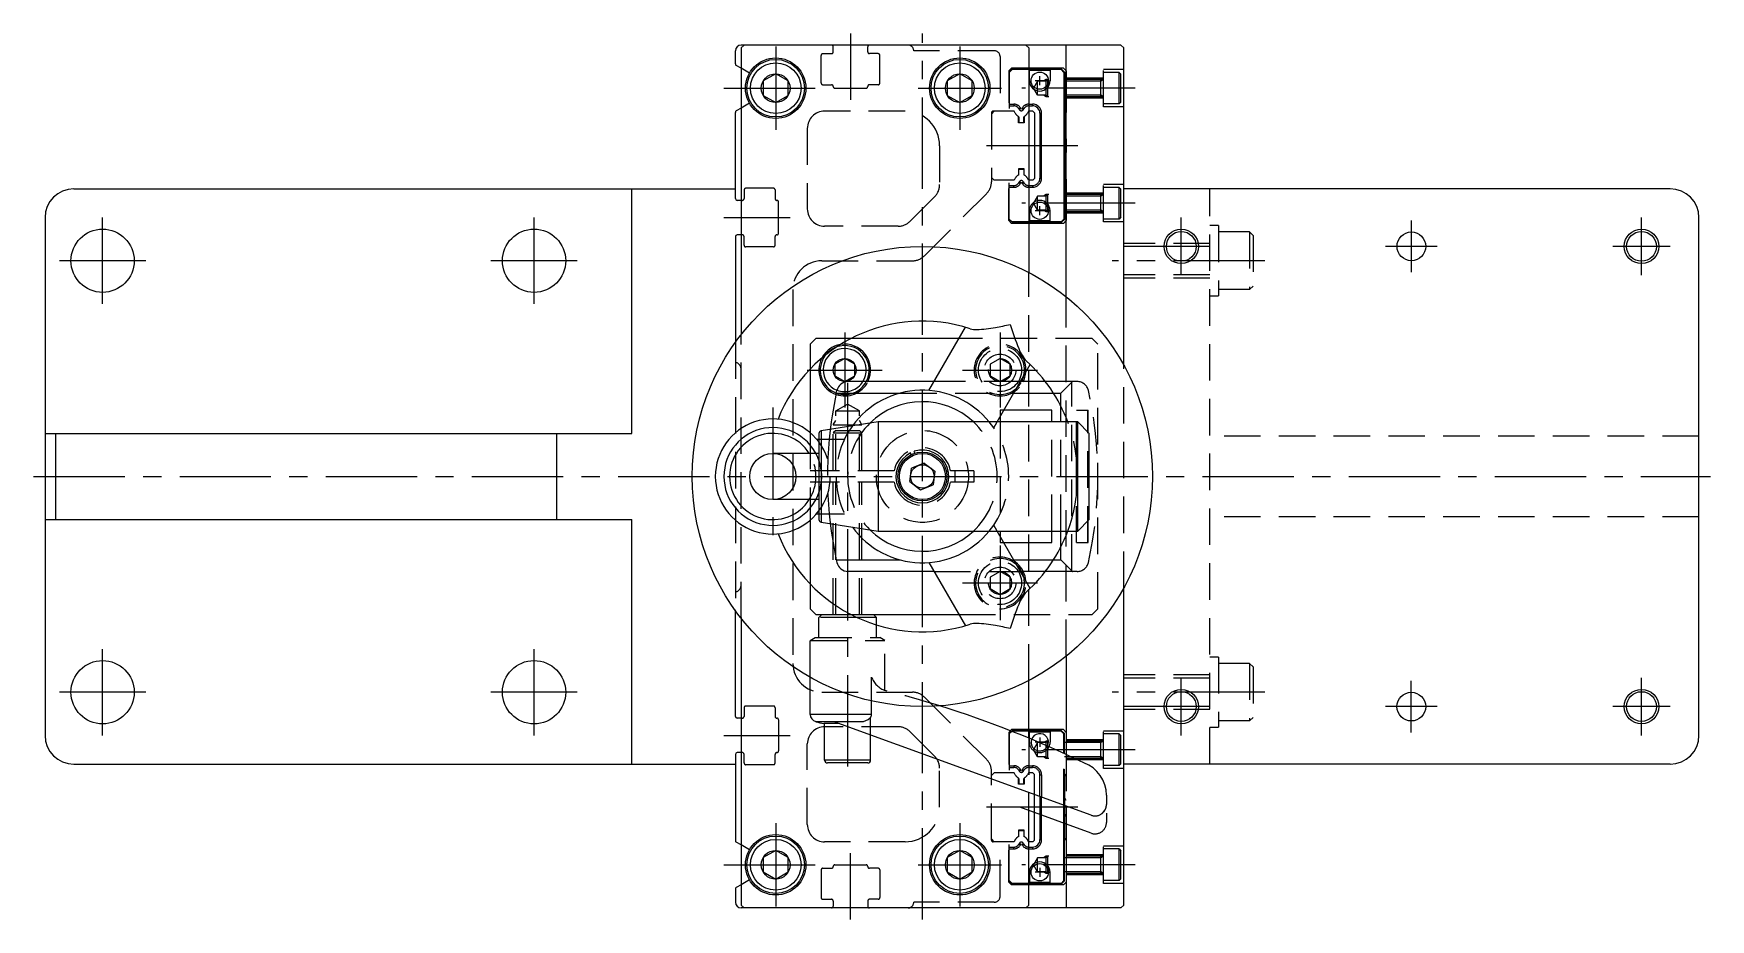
# Model space of a CAD drawing. Extents: x -2 to 500, y -8 to 543.
# Drawn here: x -2 to 289.5, y 388.9 to 542.9 of the extents above; entities that cross this region are included whole.
import ezdxf

# ---------------------------------------------------------------- set-up
doc = ezdxf.new("R2010")
doc.units = 0
doc.header["$LTSCALE"] = 0.5
for name, pattern in [('CENTER', [50.8, 31.75, -6.35, 6.35, -6.35]), ('DASHED', [19.05, 12.7, -6.35]), ('PHANTOM', [63.5, 31.75, -6.35, 6.35, -6.35, 6.35, -6.35])]:
    doc.linetypes.add(name, pattern=pattern)
for name, color, linetype in [('MSM_CENTER', 1, 'CENTER'), ('MSM_CONTINUOUS', 7, 'CONTINUOUS'), ('MSM_DASHED', 4, 'DASHED'), ('MSM_IMAGINARY', 6, 'PHANTOM'), ('MSM_NARROW', 5, 'CONTINUOUS')]:
    doc.layers.add(name, color=color, linetype=linetype)

msp = doc.modelspace()

# ---------------------------------------------------------------- linework, layer by layer
at = {"layer": 'MSM_CENTER'}
for p, q in [((140, 542.93), (140, 531.43)), ((152.5, 388.93), (152.5, 542.93)), ((127, 540.68), (127, 526.18)), ((159, 540.68), (159, 526.18)), ((118, 533.43), (134.25, 533.43)), ((151.75, 533.43), (166.25, 533.43)), ((189.5, 533.43), (169.79, 533.43)), ((179.5, 523.43), (162.5, 523.43)), ((189.5, 513.43), (169.79, 513.43)), ((10, 495.93), (10, 510.93)), ((85, 495.93), (85, 510.93)), ((118, 510.93), (129.5, 510.93)), ((197.5, 500.93), (197.5, 510.93)), ((237.5, 501.43), (237.5, 510.43)), ((277.5, 500.93), (277.5, 510.93)), ((202.5, 505.93), (192.5, 505.93)), ((242, 505.93), (233, 505.93)), ((282.5, 505.93), (272.5, 505.93)), ((17.5, 503.43), (2.5, 503.43)), ((92.5, 503.43), (77.5, 503.43)), ((212, 503.43), (185.5, 503.43)), ((139, 490.93), (139, 477.93)), ((166, 490.93), (166, 477.93)), ((132.5, 484.43), (145.5, 484.43)), ((159.5, 484.43), (172.5, 484.43)), ((139.5, 482.19), (139.5, 414.13)), ((126.5, 477.93), (126.5, 453.93)), ((-2, 465.93), (289.48, 465.93)), ((166, 453.93), (166, 440.93)), ((159.5, 447.43), (172.5, 447.43)), ((10, 420.93), (10, 435.93)), ((85, 420.93), (85, 435.93)), ((197.5, 420.93), (197.5, 430.93)), ((237.48, 421.43), (237.48, 430.43)), ((277.5, 420.93), (277.5, 430.93)), ((17.5, 428.43), (2.5, 428.43)), ((92.5, 428.43), (77.5, 428.43)), ((212, 428.43), (185.5, 428.43)), ((202.5, 425.93), (192.5, 425.93)), ((241.98, 425.93), (232.98, 425.93)), ((282.5, 425.93), (272.5, 425.93)), ((118, 420.93), (129.5, 420.93)), ((189.5, 418.43), (169.79, 418.43)), ((179.5, 408.43), (162.5, 408.43)), ((127, 405.68), (127, 391.18)), ((159, 405.68), (159, 391.18)), ((140, 388.93), (140, 400.43)), ((118, 398.43), (134.25, 398.43)), ((151.75, 398.43), (166.25, 398.43)), ((189.5, 398.43), (169.79, 398.43))]:
    msp.add_line(p, q, dxfattribs=at)
at = {"layer": 'MSM_CONTINUOUS'}
for p, q in [((120, 537.64), (120, 539.93)), ((121.5, 540.93), (121, 540.43)), ((121.5, 540.93), (121, 540.93)), ((121, 540.43), (121, 490.7)), ((177.5, 540.93), (121.5, 540.93)), ((170.5, 540.93), (171, 540.43)), ((171, 540.43), (171, 501.39)), ((177.5, 497.15), (177.5, 540.93)), ((187, 540.93), (177.5, 540.93)), ((187.5, 540.43), (187, 540.93)), ((187.5, 485.29), (187.5, 540.43)), ((121, 536.89), (120.15, 537.38)), ((177, 536.93), (171, 536.93)), ((176.7, 536.73), (171, 536.73)), ((171.1, 536.68), (171, 536.68)), ((171.1, 534.73), (171.1, 536.68)), ((174.7, 536.48), (171.1, 536.48)), ((176.6, 536.68), (174.7, 536.68)), ((174.7, 536.68), (174.7, 534.73)), ((177.1, 536.18), (176.6, 536.68)), ((177.2, 536.23), (176.7, 536.73)), ((177.5, 536.43), (177, 536.93)), ((177.5, 536.43), (177.5, 529.23)), ((127, 535.93), (124.83, 534.68)), ((124.83, 534.68), (124.83, 532.18)), ((129.17, 534.68), (127, 535.93)), ((129.17, 532.18), (129.17, 534.68)), ((159, 535.93), (156.83, 534.68)), ((156.83, 534.68), (156.83, 532.18)), ((161.17, 534.68), (159, 535.93)), ((161.17, 532.18), (161.17, 534.68)), ((173.7, 534.73), (172.1, 534.73)), ((172.9, 533.93), (172.9, 535.53)), ((177.1, 536.18), (177.1, 510.68)), ((177.2, 536.23), (177.2, 510.63)), ((124.83, 532.18), (127, 530.93)), ((127, 530.93), (129.17, 532.18)), ((156.83, 532.18), (159, 530.93)), ((159, 530.93), (161.17, 532.18)), ((171.01, 530.66), (171.01, 530.36)), ((171.01, 530.66), (171.63, 530.66)), ((171.63, 530.36), (171.63, 530.66)), ((120, 514.23), (120, 529.21)), ((121, 529.96), (120.15, 529.47)), ((171.7, 529.43), (171, 529.43)), ((171.01, 530.36), (171.63, 530.36)), ((172, 529.13), (171.7, 529.43)), ((172, 529.13), (172, 517.73)), ((172.93, 529.06), (172.93, 517.8)), ((172.93, 529.06), (173.23, 529.06)), ((173.23, 517.8), (173.23, 529.06)), ((177.25, 528.83), (177.5, 529.23)), ((177.25, 528.83), (177.25, 518.03)), ((177.5, 524.63), (177.25, 525.03)), ((173.23, 523.43), (172.93, 523.43)), ((177.5, 522.23), (177.25, 521.83)), ((177.5, 524.63), (177.5, 522.23)), ((5, 515.93), (120, 515.93)), ((102, 473.43), (102, 515.93)), ((171.7, 517.43), (171, 517.43)), ((171.01, 516.2), (171.01, 516.5)), ((171.01, 516.5), (171.63, 516.5)), ((171.01, 516.2), (171.63, 516.2)), ((171.63, 516.5), (171.63, 516.2)), ((172, 517.73), (171.7, 517.43)), ((172.93, 517.8), (173.23, 517.8)), ((177.25, 518.03), (177.5, 517.63)), ((177.5, 517.63), (177.5, 510.43)), ((282.48, 515.93), (187.48, 515.93)), ((121, 513.93), (120.3, 513.93)), ((0, 510.93), (0, 420.93)), ((171.1, 510.18), (171, 510.18)), ((176.7, 510.13), (171, 510.13)), ((171.1, 512.13), (171.1, 510.18)), ((174.7, 510.38), (171.1, 510.38)), ((173.7, 512.13), (172.1, 512.13)), ((172.9, 511.33), (172.9, 512.93)), ((174.7, 510.18), (174.7, 512.13)), ((176.6, 510.18), (174.7, 510.18)), ((177.1, 510.68), (176.6, 510.18)), ((177.2, 510.63), (176.7, 510.13)), ((177.5, 510.43), (177, 509.93)), ((287.48, 420.93), (287.48, 510.93)), ((120, 507.63), (120, 489.37)), ((121, 507.93), (120.3, 507.93)), ((177, 509.93), (171, 509.93)), ((158.85, 489.93), (140.13, 489.93)), ((153.63, 480.88), (159.97, 491.87)), ((133, 484.6), (133, 473.53)), ((139, 486.43), (137.27, 485.43)), ((137.27, 485.43), (137.27, 483.43)), ((140.73, 485.43), (139, 486.43)), ((140.73, 483.43), (140.73, 485.43)), ((165.49, 475.43), (171.23, 485.37)), ((137.27, 483.43), (139, 482.43)), ((139, 482.43), (140.73, 483.43)), ((154.52, 482.43), (139.59, 482.43)), ((173.87, 482.43), (169.53, 482.43)), ((137.54, 480.43), (137.63, 480.86)), ((137.54, 480.43), (148.67, 480.43)), ((168.38, 480.43), (175.28, 480.43)), ((176.55, 475.43), (176.55, 478.21)), ((144.84, 475.43), (134.93, 473.88)), ((179.5, 475.43), (144.84, 475.43)), ((144.84, 475.43), (144.84, 456.43)), ((166, 476.31), (166, 475.43)), ((175, 477.43), (166.65, 477.43)), ((175, 475.43), (175, 477.43)), ((181.5, 473.43), (179.5, 475.43)), ((179.5, 456.43), (179.5, 475.43)), ((0, 473.43), (102, 473.43)), ((1.83, 473.43), (1.83, 458.43)), ((88.98, 458.43), (88.98, 473.43)), ((134.1, 472.43), (134.5, 472.43)), ((134.5, 473.38), (134.5, 458.47)), ((134.93, 473.88), (134.93, 457.98)), ((181.5, 458.43), (181.5, 473.43)), ((134.5, 469.93), (126.5, 469.93)), ((150.57, 469.72), (150.42, 470.03)), ((151.19, 469.97), (151.08, 470.3)), ((150.32, 465.03), (150.63, 467.36)), ((152.81, 468.26), (150.63, 467.36)), ((152.81, 468.26), (154.68, 466.83)), ((154.68, 466.83), (154.37, 464.49)), ((179.3, 462.64), (179.3, 469.21)), ((150.32, 465.03), (152.19, 463.59)), ((152.19, 463.59), (154.37, 464.49)), ((134.5, 461.93), (126.5, 461.93)), ((-0.02, 458.43), (1.82, 458.43)), ((1.83, 458.43), (102, 458.43)), ((102, 415.93), (102, 458.43)), ((133, 458.33), (133, 447.25)), ((134.1, 459.43), (134.5, 459.43)), ((134.93, 457.98), (144.84, 456.43)), ((179.5, 456.43), (181.5, 458.43)), ((144.84, 456.43), (179.5, 456.43)), ((171.23, 446.48), (165.49, 456.43)), ((166, 456.43), (166, 455.54)), ((175, 454.43), (175, 456.43)), ((176.55, 453.65), (176.55, 456.43)), ((166.65, 454.43), (175, 454.43)), ((137.54, 451.43), (148.67, 451.43)), ((137.54, 451.43), (137.63, 451)), ((154.52, 449.43), (139.59, 449.43)), ((153.63, 450.97), (159.97, 439.98)), ((168.38, 451.43), (175.28, 451.43)), ((173.87, 449.43), (169.53, 449.43)), ((187.5, 391.43), (187.5, 446.56)), ((120, 424.23), (120, 442.73)), ((121, 441.39), (121, 391.43)), ((140.13, 441.93), (158.85, 441.93)), ((144.5, 441.43), (141.15, 441.43)), ((144.5, 441.43), (144, 441.93)), ((144.5, 440.14), (144.5, 441.43)), ((177.5, 434.7), (177.5, 417.59)), ((133, 424.57), (133, 431)), ((171, 420.44), (171, 430.46)), ((143.65, 424.57), (143.65, 426.92)), ((121, 423.93), (120.3, 423.93)), ((143.65, 424.57), (133, 424.57)), ((141.86, 423.31), (133.97, 423.31)), ((138.03, 422.99), (135.4, 422.99)), ((135.5, 416.63), (135.5, 422.99)), ((181.82, 407.05), (137.14, 423.31)), ((143.5, 416.63), (143.5, 424.07)), ((177, 421.93), (171, 421.93)), ((176.7, 421.73), (171, 421.73)), ((171.1, 421.68), (171, 421.68)), ((171.1, 420.4), (171.1, 421.68)), ((174.7, 421.48), (171.1, 421.48)), ((172.9, 420.53), (172.9, 418.93)), ((176.6, 421.68), (174.7, 421.68)), ((174.7, 421.68), (174.7, 419.73)), ((177.1, 421.18), (176.6, 421.68)), ((177.2, 421.23), (176.7, 421.73)), ((177.5, 421.43), (177, 421.93)), ((177.1, 417.78), (177.1, 421.18)), ((177.2, 417.73), (177.2, 421.23)), ((120, 417.63), (120, 402.64)), ((121, 417.93), (120.3, 417.93)), ((173.7, 419.73), (172.1, 419.73)), ((5, 415.93), (120, 415.93)), ((143.5, 416.63), (135.5, 416.63)), ((143, 416.13), (136, 416.13)), ((282.48, 415.93), (187.48, 415.93)), ((171, 391.43), (171, 410.98)), ((172, 402.73), (172, 410.62)), ((172.93, 410.28), (172.93, 402.8)), ((173.23, 408.43), (172.93, 408.43)), ((173.23, 402.8), (173.23, 410.17)), ((177.1, 395.68), (177.1, 408.76)), ((177.2, 395.63), (177.2, 408.73)), ((177.25, 403.03), (177.25, 408.71)), ((177.5, 408.62), (177.5, 390.93)), ((184.5, 410.51), (184.5, 408.93)), ((177.5, 407.23), (177.25, 406.83)), ((121, 401.89), (120.15, 402.38)), ((171.7, 402.43), (171, 402.43)), ((172, 402.73), (171.7, 402.43)), ((172.93, 402.8), (173.23, 402.8)), ((177.25, 403.03), (177.5, 402.63)), ((127, 400.93), (124.83, 399.68)), ((124.83, 399.68), (124.83, 397.18)), ((129.17, 399.68), (127, 400.93)), ((129.17, 397.18), (129.17, 399.68)), ((159, 400.93), (156.83, 399.68)), ((156.83, 399.68), (156.83, 397.18)), ((161.17, 399.68), (159, 400.93)), ((161.17, 397.18), (161.17, 399.68)), ((171.01, 401.2), (171.01, 401.5)), ((171.01, 401.5), (171.63, 401.5)), ((171.01, 401.2), (171.63, 401.2)), ((171.63, 401.5), (171.63, 401.2)), ((124.83, 397.18), (127, 395.93)), ((127, 395.93), (129.17, 397.18)), ((156.83, 397.18), (159, 395.93)), ((159, 395.93), (161.17, 397.18)), ((171.1, 397.13), (171.1, 395.18)), ((173.7, 397.13), (172.1, 397.13)), ((172.9, 397.93), (172.9, 396.33)), ((174.7, 395.18), (174.7, 397.13)), ((120, 394.21), (120, 391.93)), ((121, 394.96), (120.15, 394.47)), ((171.1, 395.18), (171, 395.18)), ((176.7, 395.13), (171, 395.13)), ((177, 394.93), (171, 394.93)), ((174.7, 395.38), (171.1, 395.38)), ((176.6, 395.18), (174.7, 395.18)), ((177.1, 395.68), (176.6, 395.18)), ((177.2, 395.63), (176.7, 395.13)), ((177.5, 395.43), (177, 394.93)), ((121, 391.43), (121.5, 390.93)), ((187, 390.93), (121, 390.93)), ((171, 391.43), (170.5, 390.93)), ((187.5, 391.43), (187, 390.93)), ((187.5, 391.43), (187, 390.93))]:
    msp.add_line(p, q, dxfattribs=at)
for centre, radius in [((127, 533.43), 5.25), ((127, 533.43), 5), ((127, 533.43), 4.4), ((159, 533.43), 5.25), ((159, 533.43), 5), ((159, 533.43), 4.4), ((127, 533.43), 2.5), ((159, 533.43), 2.5), ((172.9, 534.73), 1.5), ((172.9, 512.13), 1.5), ((10, 503.43), 5.5), ((85, 503.43), 5.5), ((197.5, 505.93), 2.59), ((237.5, 505.93), 2.5), ((277.5, 505.93), 2.59), ((152.5, 465.93), 40), ((139, 484.43), 2), ((126.5, 465.93), 4), ((152.5, 465.93), 4.25), ((152.5, 465.93), 4), ((152.5, 465.93), 2.04), ((10, 428.43), 5.5), ((85, 428.43), 5.5), ((197.5, 425.93), 2.59), ((277.5, 425.93), 2.59), ((237.48, 425.93), 2.5), ((127, 398.43), 5.25), ((127, 398.43), 5), ((127, 398.43), 4.4), ((159, 398.43), 5.25), ((159, 398.43), 5), ((159, 398.43), 4.4), ((127, 398.43), 2.5), ((159, 398.43), 2.5), ((172.9, 397.13), 1.5)]:
    msp.add_circle(centre, radius, dxfattribs=at)
for centre, radius, start, end in [((121, 539.93), 1, 90, 180), ((120.3, 537.64), 0.3, 180, 240), ((172.9, 534.73), 1.8, 180, 0), ((171.01, 529.36), 1.3, 90, 90.2346), ((171.63, 529.06), 1.6, 0.0008, 89.9992), ((120.3, 529.21), 0.3, 120, 180), ((171.01, 529.36), 1, 90, 90.3049), ((171.63, 529.06), 1.3, 0, 90), ((5, 510.93), 5, 90, 180), ((171.01, 517.5), 1, 269.6951, 270), ((171.01, 517.5), 1.3, 269.7654, 270), ((171.63, 517.8), 1.3, 270, 0), ((171.63, 517.8), 1.6, 270.0008, 359.9992), ((282.48, 510.93), 5, 0, 90), ((120.3, 514.23), 0.3, 180, 270), ((172.9, 512.13), 1.8, 0, 180), ((120.3, 507.63), 0.3, 90, 180), ((152.5, 465.93), 27, 72.0545, 158.355), ((161.82, 495.1), 3.62, 254.0665, 272.3861), ((161.58, 509.48), 18, 271.237, 281.5836), ((155.91, 543.39), 52.38, 280.2104, 283.0851), ((205.65, 503.55), 39.5, 196.4338, 202.9358), ((139, 484.43), 4.25, 142.8384, 249.9241), ((139, 484.43), 3.75, 327.769, 248.9029), ((139, 484.43), 4.25, 331.9275, 109.4003), ((139, 484.43), 4.5, 333.6122, 99.4877), ((175.21, 490.23), 6.29, 199.323, 222.6365), ((139, 484.43), 4.5, 152.751, 250.3739), ((166, 484.43), 4.5, 332.734, 355.5879), ((152.5, 465.93), 27, 20.6007, 47.9613), ((139.59, 480.43), 2, 90, 167.5131), ((166, 484.43), 4.25, 331.9275, 347.2495), ((205.06, 465.93), 69.06, 167.8803, 174.5995), ((152.5, 465.93), 15, 39.3014, 144.0788), ((152.5, 465.93), 13, 46.9582, 134.4812), ((126.5, 465.93), 10, 36.8355, 323.1645), ((126.5, 465.93), 8.5, 19.678, 340.322), ((126.5, 465.93), 7.5, 32.231, 327.769), ((135, 473.38), 0.5, 98.885, 180), ((152.5, 465.93), 4.6, 116.9483, 107.9483), ((135, 458.47), 0.5, 180, 261.115), ((205.06, 465.93), 69.06, 185.4005, 192.1197), ((152.5, 465.93), 27, 201.645, 287.9696), ((152.5, 465.93), 15, 215.9226, 320.698), ((152.5, 465.93), 13, 225.5203, 313.0409), ((152.5, 465.93), 27, 312.0501, 339.399), ((139.59, 451.43), 2, 192.4869, 270), ((166, 447.43), 4.25, 12.7458, 28.0725), ((166, 447.43), 4.5, 4.4121, 26.3878), ((205.65, 428.31), 39.5, 157.0642, 163.5662), ((175.21, 441.62), 6.29, 137.3635, 160.677), ((161.82, 436.76), 3.62, 87.6139, 105.9335), ((161.58, 422.38), 18, 78.4164, 88.763), ((155.91, 388.47), 52.38, 76.9149, 79.7896), ((102.05, 254.17), 180, 64.1431, 72.717), ((120.3, 424.23), 0.3, 180, 270), ((134.3, 424.57), 1.3, 180, 255.4299), ((139.5, 444.57), 21.97, 255.4299, 259.2448), ((141.77, 425.69), 2.38, 271.9392, 313.654), ((142.73, 424.58), 0.927, 318.3009, 359.0362), ((5, 420.93), 5, 180, 270), ((172.9, 419.73), 1.5, 333.489, 160.1742), ((282.48, 420.93), 5, 270, 0), ((120.3, 417.63), 0.3, 90, 180), ((172.9, 419.73), 1.8, 333.959, 0), ((136, 416.63), 0.5, 180, 270), ((143, 416.63), 0.5, 270, 360), ((178.5, 410.51), 6, 0, 70), ((182.5, 408.93), 2, 250, 360), ((120.3, 402.64), 0.3, 180, 240), ((171.63, 402.8), 1.6, 270.0008, 359.9992), ((171.63, 402.8), 1.3, 270, 0), ((171.01, 402.5), 1, 269.6951, 270), ((171.01, 402.5), 1.3, 269.7654, 270), ((172.9, 397.13), 1.8, 0, 180), ((120.3, 394.21), 0.3, 120, 180), ((121, 391.93), 1, 180, 270)]:
    msp.add_arc(centre, radius, start, end, dxfattribs=at)
at = {"layer": 'MSM_DASHED'}
for p, q in [((135.2, 539.43), (136.7, 539.43)), ((137, 539.73), (137, 540.63)), ((143, 539.73), (143, 540.63)), ((144.8, 539.43), (143.3, 539.43)), ((165, 539.93), (151, 539.93)), ((122.45, 536.05), (121, 536.89)), ((134.9, 534.33), (134.9, 539.13)), ((145.1, 534.33), (145.1, 539.13)), ((166, 538.93), (166, 529.43)), ((168, 536.93), (167.5, 536.43)), ((167.5, 536.43), (167.5, 530.93)), ((168.1, 536.73), (167.6, 536.23)), ((168.1, 536.68), (167.6, 536.18)), ((171, 536.93), (168, 536.93)), ((171, 536.73), (168.1, 536.73)), ((171, 536.68), (168.1, 536.68)), ((169.3, 536.73), (169.3, 536.68)), ((170.1, 536.73), (170.1, 536.68)), ((187.5, 536.68), (184, 536.68)), ((184, 530.18), (184, 536.68)), ((135.2, 534.03), (136.7, 534.03)), ((137.3, 533.43), (142.7, 533.43)), ((144.8, 534.03), (143.3, 534.03)), ((167.6, 536.23), (167.6, 529.43)), ((172.5, 534.66), (171.79, 533.43)), ((172.5, 532.2), (171.79, 533.43)), ((183.53, 534.66), (172.5, 534.66)), ((172.5, 532.2), (172.5, 534.66)), ((174, 534.93), (173.53, 534.66)), ((174, 531.93), (174, 534.93)), ((184, 534.93), (174, 534.93)), ((174, 534.66), (174.27, 534.93)), ((174.27, 534.93), (174.27, 531.93)), ((184, 535.18), (177.5, 535.18)), ((184, 534.93), (183.53, 534.66)), ((183.53, 531.93), (183.53, 534.93)), ((186.7, 536.18), (184, 536.18)), ((186.7, 530.68), (186.7, 536.18)), ((186.7, 536.18), (187, 535.88)), ((187, 530.98), (187, 535.88)), ((122.45, 530.8), (121, 529.96)), ((167.5, 530.93), (167.6, 530.71)), ((167.6, 530.66), (168.39, 530.66)), ((168.39, 530.66), (168.39, 530.36)), ((183.53, 532.2), (172.5, 532.2)), ((174, 531.93), (173.53, 532.2)), ((174.27, 531.93), (174, 532.2)), ((184, 531.93), (174, 531.93)), ((184, 531.68), (177.5, 531.68)), ((184, 531.93), (183.53, 532.2)), ((186.7, 530.68), (184, 530.68)), ((187, 530.98), (186.7, 530.68)), ((149.5, 529.43), (135.5, 529.43)), ((165, 529.43), (164.5, 528.93)), ((164.5, 529.13), (164.5, 517.17)), ((168.44, 529.43), (164.8, 529.43)), ((167.6, 530.36), (168.39, 530.36)), ((168.65, 529.06), (168.44, 529.43)), ((169.2, 527.43), (169.2, 528.54)), ((169.2, 528.46), (169.25, 528.44)), ((169.25, 528.44), (169.25, 527.48)), ((169.52, 530.01), (169.26, 529.86)), ((169.26, 529.86), (169.35, 529.7)), ((169.61, 529.85), (169.35, 529.7)), ((169.52, 530.01), (169.61, 529.85)), ((169.62, 529.84), (169.61, 529.85)), ((169.61, 529.85), (169.61, 529.85)), ((169.61, 529.85), (169.62, 529.84)), ((169.88, 530.01), (169.79, 529.85)), ((169.79, 529.85), (169.79, 529.85)), ((169.79, 529.85), (170.05, 529.7)), ((169.88, 530.01), (170.14, 529.86)), ((170.05, 529.7), (170.14, 529.86)), ((170.2, 528.46), (170.15, 528.44)), ((170.15, 527.48), (170.15, 528.44)), ((170.2, 528.54), (170.2, 527.43)), ((170.96, 529.43), (170.75, 529.06)), ((171, 529.43), (170.96, 529.43)), ((187.5, 530.18), (184, 530.18)), ((132.5, 526.43), (132.5, 512.43)), ((170.2, 527.43), (169.2, 527.43)), ((169.25, 527.48), (170.15, 527.48)), ((155.5, 523.43), (155.5, 516.66)), ((169.2, 519.43), (169.2, 518.32)), ((170.2, 519.43), (169.2, 519.43)), ((169.25, 518.42), (169.25, 519.38)), ((169.25, 519.38), (170.15, 519.38)), ((170.15, 519.38), (170.15, 518.42)), ((170.2, 518.32), (170.2, 519.43)), ((126.6, 516.03), (121.8, 516.03)), ((165, 517.43), (164.5, 517.93)), ((168.44, 517.43), (165, 517.43)), ((167.5, 515.93), (167.6, 516.15)), ((167.5, 510.43), (167.5, 515.93)), ((167.6, 510.63), (167.6, 517.43)), ((167.6, 516.5), (168.39, 516.5)), ((167.6, 516.2), (168.39, 516.2)), ((168.39, 516.2), (168.39, 516.5)), ((168.65, 517.8), (168.44, 517.43)), ((169.2, 518.39), (169.25, 518.42)), ((169.26, 517), (169.35, 517.16)), ((169.52, 516.85), (169.26, 517)), ((169.61, 517.01), (169.35, 517.16)), ((169.52, 516.85), (169.61, 517)), ((169.62, 517.01), (169.61, 517.01)), ((169.61, 517.01), (169.61, 517)), ((169.61, 517), (169.62, 517.01)), ((169.79, 517.01), (170.05, 517.16)), ((169.79, 517.01), (169.79, 517.01)), ((169.88, 516.85), (169.79, 517.01)), ((169.88, 516.85), (170.14, 517)), ((170.05, 517.16), (170.14, 517)), ((170.2, 518.39), (170.15, 518.42)), ((170.96, 517.43), (170.75, 517.8)), ((171, 517.43), (170.96, 517.43)), ((187.5, 516.68), (184, 516.68)), ((184, 510.18), (184, 516.68)), ((186.7, 516.18), (184, 516.18)), ((186.7, 510.68), (186.7, 516.18)), ((186.7, 516.18), (187, 515.88)), ((202.48, 415.93), (202.48, 515.93)), ((121.2, 513.93), (121, 513.93)), ((121.5, 515.73), (121.5, 514.23)), ((126.9, 515.73), (126.9, 514.23)), ((127.5, 508.23), (127.5, 513.63)), ((154.62, 514.53), (150.39, 510.31)), ((152.88, 504.31), (163.62, 515.05)), ((172.5, 514.66), (171.79, 513.43)), ((172.5, 512.2), (171.79, 513.43)), ((183.53, 514.66), (172.5, 514.66)), ((172.5, 512.2), (172.5, 514.66)), ((174, 514.93), (173.53, 514.66)), ((174, 511.93), (174, 514.93)), ((184, 514.93), (174, 514.93)), ((174, 514.66), (174.27, 514.93)), ((174.27, 514.93), (174.27, 511.93)), ((184, 515.18), (177.5, 515.18)), ((184, 514.93), (183.53, 514.66)), ((183.53, 511.93), (183.53, 514.93)), ((187, 510.98), (187, 515.88)), ((168, 509.93), (167.5, 510.43)), ((168.1, 510.18), (167.6, 510.68)), ((168.1, 510.13), (167.6, 510.63)), ((171, 510.18), (168.1, 510.18)), ((171, 510.13), (168.1, 510.13)), ((169.3, 510.13), (169.3, 510.18)), ((170.1, 510.13), (170.1, 510.18)), ((183.53, 512.2), (172.5, 512.2)), ((174, 511.93), (173.53, 512.2)), ((174.27, 511.93), (174, 512.2)), ((184, 511.93), (174, 511.93)), ((184, 511.68), (177.5, 511.68)), ((184, 511.93), (183.53, 512.2)), ((186.7, 510.68), (184, 510.68)), ((187.5, 510.18), (184, 510.18)), ((187, 510.98), (186.7, 510.68)), ((121.2, 507.93), (121, 507.93)), ((121.5, 506.13), (121.5, 507.63)), ((126.9, 506.13), (126.9, 507.63)), ((148.27, 509.43), (135.5, 509.43)), ((171, 509.93), (168, 509.93)), ((203.98, 509.54), (202.48, 509.54)), ((203.98, 509.54), (203.98, 497.34)), ((209.38, 508.44), (203.98, 508.44)), ((209.38, 508.44), (209.38, 498.44)), ((209.38, 508.44), (209.98, 507.84)), ((209.98, 507.84), (209.98, 499.04)), ((126.6, 505.83), (121.8, 505.83)), ((202.48, 506.43), (187.5, 506.43)), ((202.48, 505.89), (187.5, 505.89)), ((135, 503.43), (150.76, 503.43)), ((171, 430.46), (171, 501.51)), ((202.48, 500.97), (187.5, 500.97)), ((202.48, 500.43), (187.5, 500.43)), ((209.38, 498.44), (203.98, 498.44)), ((209.38, 498.44), (209.98, 499.04)), ((130, 498.43), (130, 433.43)), ((177.5, 434.7), (177.5, 497.15)), ((202.48, 497.34), (203.98, 497.34)), ((121, 441.27), (121, 490.58)), ((133, 488.93), (134, 489.93)), ((140.13, 489.93), (134, 489.93)), ((182, 489.93), (158.85, 489.93)), ((183, 488.93), (182, 489.93)), ((120, 489.25), (120, 442.61)), ((133, 488.93), (133, 484.6)), ((183, 442.93), (183, 488.93)), ((166, 486.43), (164.27, 485.43)), ((164.27, 485.43), (164.27, 483.43)), ((167.73, 485.43), (166, 486.43)), ((167.73, 483.43), (167.73, 485.43)), ((187.5, 446.56), (187.5, 485.29)), ((169.53, 482.43), (154.52, 482.43)), ((164.27, 483.43), (166, 482.43)), ((166, 482.43), (167.73, 483.43)), ((179.41, 482.43), (173.87, 482.43)), ((178.45, 482.33), (176.55, 480.43)), ((178.45, 449.53), (178.45, 482.43)), ((137.43, 477.33), (139.5, 478.52)), ((141.57, 477.33), (139.5, 478.52)), ((148.67, 480.43), (168.38, 480.43)), ((175.28, 480.43), (176.55, 480.43)), ((176.55, 478.21), (176.55, 480.43)), ((137, 474.93), (137.43, 475.68)), ((137.43, 466.93), (137.43, 477.33)), ((137.43, 477.33), (141.57, 477.33)), ((141.57, 466.93), (141.57, 477.33)), ((142, 474.93), (141.57, 475.68)), ((164.89, 474.38), (165.49, 475.43)), ((166.65, 477.43), (166, 477.43)), ((166, 477.43), (166, 476.31)), ((166, 475.43), (166, 456.43)), ((175, 456.43), (175, 475.43)), ((176.55, 456.43), (176.55, 475.43)), ((179.3, 477.43), (181.33, 477.43)), ((179.3, 469.21), (179.3, 477.43)), ((181.25, 454.43), (181.25, 477.43)), ((181.33, 454.43), (181.33, 477.43)), ((133, 473.53), (133, 458.33)), ((134.5, 472.43), (138.98, 472.43)), ((137, 474.93), (142, 474.93)), ((137, 466.93), (137, 474.93)), ((137, 466.93), (137, 474.93)), ((137.43, 473.93), (137, 473.49)), ((137, 473.49), (142, 473.49)), ((137.43, 473.93), (141.57, 473.93)), ((141.57, 473.93), (142, 473.49)), ((142, 466.93), (142, 474.93)), ((142, 466.93), (142, 474.93)), ((287.48, 472.93), (202.48, 472.93)), ((147.6, 466.93), (133, 466.93)), ((161.42, 466.93), (157.4, 466.93)), ((158.2, 464.93), (158.2, 466.93)), ((161.42, 466.93), (161.42, 464.93)), ((147.6, 464.93), (133, 464.93)), ((137, 441.93), (137, 464.93)), ((137.43, 441.93), (137.43, 464.93)), ((141.57, 441.93), (141.57, 464.93)), ((142, 441.93), (142, 464.93)), ((161.42, 464.93), (157.4, 464.93)), ((179.3, 454.43), (179.3, 462.64)), ((134.5, 459.43), (138.98, 459.43)), ((287.48, 458.93), (202.48, 458.93)), ((165.49, 456.43), (164.89, 457.47)), ((166, 455.54), (166, 454.43)), ((166, 454.43), (166.65, 454.43)), ((176.55, 451.43), (176.55, 453.65)), ((179.3, 454.43), (181.33, 454.43)), ((154.52, 449.43), (169.53, 449.43)), ((166, 449.43), (164.27, 448.43)), ((167.73, 448.43), (166, 449.43)), ((179.41, 449.43), (173.87, 449.43)), ((175.28, 451.43), (176.55, 451.43)), ((176.55, 451.43), (178.45, 449.53)), ((133, 447.25), (133, 442.93)), ((164.27, 448.43), (164.27, 446.43)), ((164.27, 446.43), (166, 445.43)), ((166, 445.43), (167.73, 446.43)), ((167.73, 446.43), (167.73, 448.43)), ((134, 441.93), (133, 442.93)), ((133, 442.93), (134, 441.93)), ((134, 441.93), (140.13, 441.93)), ((134.5, 441.43), (135, 441.93)), ((141.15, 441.43), (134.5, 441.43)), ((134.5, 437.93), (134.5, 441.43)), ((144.5, 437.93), (144.5, 440.14)), ((158.85, 441.93), (182, 441.93)), ((183, 442.93), (182, 441.93)), ((133, 437.43), (133.87, 437.93)), ((133, 437.43), (146, 437.43)), ((133, 431), (133, 437.43)), ((133.87, 437.93), (145.13, 437.93)), ((146, 437.43), (145.13, 437.93)), ((146, 428.73), (146, 437.43)), ((203.98, 434.54), (202.48, 434.54)), ((203.98, 434.54), (203.98, 422.34)), ((202.48, 431.43), (187.5, 431.43)), ((209.38, 433.44), (203.98, 433.44)), ((209.38, 433.44), (209.38, 423.44)), ((209.38, 433.44), (209.98, 432.84)), ((209.98, 432.84), (209.98, 424.04)), ((143.65, 426.92), (143.65, 431.07)), ((202.48, 430.89), (187.5, 430.89)), ((121.5, 425.73), (121.5, 424.23)), ((126.6, 426.03), (121.8, 426.03)), ((126.9, 425.73), (126.9, 424.23)), ((135, 428.43), (150.76, 428.43)), ((152.88, 427.55), (163.62, 416.81)), ((202.48, 425.97), (187.5, 425.97)), ((121.2, 423.93), (121, 423.93)), ((127.5, 423.63), (127.5, 418.23)), ((202.48, 425.43), (187.5, 425.43)), ((209.38, 423.44), (203.98, 423.44)), ((209.38, 423.44), (209.98, 424.04)), ((148.27, 422.43), (135.5, 422.43)), ((154.62, 417.32), (150.39, 421.55)), ((168, 421.93), (167.5, 421.43)), ((167.5, 421.43), (167.5, 415.93)), ((168.1, 421.73), (167.6, 421.23)), ((168.1, 421.68), (167.6, 421.18)), ((167.6, 421.23), (167.6, 414.43)), ((171, 421.93), (168, 421.93)), ((171, 421.73), (168.1, 421.73)), ((171, 421.68), (168.1, 421.68)), ((169.3, 421.73), (169.3, 421.68)), ((170.1, 421.73), (170.1, 421.68)), ((171, 420.44), (171, 410.98)), ((171.1, 419.73), (171.1, 420.4)), ((174, 419.93), (173.53, 419.66)), ((174, 416.93), (174, 419.93)), ((184, 419.93), (174, 419.93)), ((174, 419.66), (174.27, 419.93)), ((174.27, 419.93), (174.27, 416.93)), ((184, 420.18), (177.5, 420.18)), ((184, 419.93), (183.53, 419.66)), ((183.53, 416.93), (183.53, 419.93)), ((187.5, 421.68), (184, 421.68)), ((184, 415.18), (184, 421.68)), ((186.7, 421.18), (184, 421.18)), ((186.7, 415.68), (186.7, 421.18)), ((186.7, 421.18), (187, 420.88)), ((187, 415.98), (187, 420.88)), ((202.48, 422.34), (203.98, 422.34)), ((121.2, 417.93), (121, 417.93)), ((121.5, 416.13), (121.5, 417.63)), ((126.9, 416.13), (126.9, 417.63)), ((132.5, 405.43), (132.5, 419.43)), ((172.5, 419.66), (171.79, 418.43)), ((172.5, 417.2), (171.79, 418.43)), ((183.53, 419.66), (172.5, 419.66)), ((172.5, 417.2), (172.5, 419.66)), ((183.53, 417.2), (172.5, 417.2)), ((174, 416.93), (173.53, 417.2)), ((174.27, 416.93), (174, 417.2)), ((184, 416.93), (174, 416.93)), ((177.1, 408.76), (177.1, 417.78)), ((177.2, 408.73), (177.2, 417.73)), ((177.5, 417.59), (177.5, 408.62)), ((184, 416.93), (183.53, 417.2)), ((126.6, 415.83), (121.8, 415.83)), ((155.5, 408.43), (155.5, 415.2)), ((164.5, 402.73), (164.5, 414.68)), ((165, 414.43), (164.5, 413.93)), ((168.44, 414.43), (165, 414.43)), ((167.5, 415.93), (167.6, 415.71)), ((167.6, 415.66), (168.39, 415.66)), ((167.6, 415.36), (168.39, 415.36)), ((168.39, 415.66), (168.39, 415.36)), ((168.65, 414.06), (168.44, 414.43)), ((169.52, 415.01), (169.26, 414.86)), ((169.26, 414.86), (169.35, 414.7)), ((169.61, 414.85), (169.35, 414.7)), ((169.52, 415.01), (169.61, 414.85)), ((169.62, 414.84), (169.61, 414.85)), ((169.61, 414.85), (169.61, 414.85)), ((169.61, 414.85), (169.62, 414.84)), ((169.88, 415.01), (169.79, 414.85)), ((169.79, 414.85), (169.79, 414.85)), ((169.79, 414.85), (170.05, 414.7)), ((169.88, 415.01), (170.14, 414.86)), ((170.05, 414.7), (170.14, 414.86)), ((170.96, 414.43), (170.75, 414.06)), ((171.7, 414.43), (170.96, 414.43)), ((171.01, 415.66), (171.01, 415.36)), ((171.01, 415.66), (171.63, 415.66)), ((171.01, 415.36), (171.63, 415.36)), ((171.63, 415.36), (171.63, 415.66)), ((172, 414.13), (171.7, 414.43)), ((172, 410.62), (172, 414.13)), ((172.93, 410.28), (172.93, 414.06)), ((172.93, 414.06), (173.23, 414.06)), ((173.23, 414.06), (173.23, 410.17)), ((177.25, 413.83), (177.5, 414.23)), ((184, 416.68), (177.5, 416.68)), ((186.7, 415.68), (184, 415.68)), ((187.5, 415.18), (184, 415.18)), ((187, 415.98), (186.7, 415.68)), ((169.2, 412.43), (169.2, 413.54)), ((169.2, 413.46), (169.25, 413.44)), ((170.2, 412.43), (169.2, 412.43)), ((169.25, 413.44), (169.25, 412.48)), ((169.25, 412.48), (170.15, 412.48)), ((170.2, 413.46), (170.15, 413.44)), ((170.15, 412.48), (170.15, 413.44)), ((170.2, 413.54), (170.2, 412.43)), ((177.25, 408.71), (177.25, 413.83)), ((177.5, 409.63), (177.25, 410.03)), ((184.5, 410.51), (184.5, 408.93)), ((149.5, 402.43), (135.5, 402.43)), ((165, 402.43), (164.5, 402.93)), ((168.44, 402.43), (164.8, 402.43)), ((166, 392.93), (166, 402.43)), ((167.6, 395.63), (167.6, 402.43)), ((168.65, 402.8), (168.44, 402.43)), ((169.2, 404.43), (169.2, 403.32)), ((170.2, 404.43), (169.2, 404.43)), ((169.2, 403.39), (169.25, 403.42)), ((169.25, 403.42), (169.25, 404.38)), ((169.25, 404.38), (170.15, 404.38)), ((170.15, 404.38), (170.15, 403.42)), ((170.2, 403.39), (170.15, 403.42)), ((170.2, 403.32), (170.2, 404.43)), ((170.96, 402.43), (170.75, 402.8)), ((171, 402.43), (170.96, 402.43)), ((122.45, 401.05), (121, 401.89)), ((167.5, 400.93), (167.6, 401.15)), ((167.5, 395.43), (167.5, 400.93)), ((167.6, 401.5), (168.39, 401.5)), ((167.6, 401.2), (168.39, 401.2)), ((168.39, 401.2), (168.39, 401.5)), ((169.26, 402), (169.35, 402.16)), ((169.52, 401.85), (169.26, 402)), ((169.61, 402.01), (169.35, 402.16)), ((169.52, 401.85), (169.61, 402)), ((169.62, 402.01), (169.61, 402.01)), ((169.61, 402.01), (169.61, 402)), ((169.61, 402), (169.62, 402.01)), ((169.79, 402.01), (170.05, 402.16)), ((169.79, 402.01), (169.79, 402.01)), ((169.88, 401.85), (169.79, 402.01)), ((169.88, 401.85), (170.14, 402)), ((170.05, 402.16), (170.14, 402)), ((172.5, 399.66), (171.79, 398.43)), ((183.53, 399.66), (172.5, 399.66)), ((172.5, 397.2), (172.5, 399.66)), ((174, 399.93), (173.53, 399.66)), ((174, 396.93), (174, 399.93)), ((184, 399.93), (174, 399.93)), ((174, 399.66), (174.27, 399.93)), ((174.27, 399.93), (174.27, 396.93)), ((184, 400.18), (177.5, 400.18)), ((184, 399.93), (183.53, 399.66)), ((183.53, 396.93), (183.53, 399.93)), ((187.5, 401.68), (184, 401.68)), ((184, 395.18), (184, 401.68)), ((186.7, 401.18), (184, 401.18)), ((186.7, 395.68), (186.7, 401.18)), ((186.7, 401.18), (187, 400.88)), ((187, 395.98), (187, 400.88)), ((134.9, 397.53), (134.9, 392.73)), ((135.2, 397.83), (136.7, 397.83)), ((137.3, 398.43), (142.7, 398.43)), ((144.8, 397.83), (143.3, 397.83)), ((145.1, 397.53), (145.1, 392.73)), ((172.5, 397.2), (171.79, 398.43)), ((183.53, 397.2), (172.5, 397.2)), ((174, 396.93), (173.53, 397.2)), ((174.27, 396.93), (174, 397.2)), ((184, 396.93), (174, 396.93)), ((184, 396.68), (177.5, 396.68)), ((184, 396.93), (183.53, 397.2)), ((122.45, 395.8), (121, 394.96)), ((168, 394.93), (167.5, 395.43)), ((168.1, 395.18), (167.6, 395.68)), ((168.1, 395.13), (167.6, 395.63)), ((171, 394.93), (168, 394.93)), ((171, 395.18), (168.1, 395.18)), ((171, 395.13), (168.1, 395.13)), ((169.3, 395.13), (169.3, 395.18)), ((170.1, 395.13), (170.1, 395.18)), ((186.7, 395.68), (184, 395.68)), ((187.5, 395.18), (184, 395.18)), ((187, 395.98), (186.7, 395.68)), ((135.2, 392.43), (136.7, 392.43)), ((137, 392.13), (137, 391.23)), ((143, 392.13), (143, 391.23)), ((144.8, 392.43), (143.3, 392.43)), ((165, 391.93), (151, 391.93))]:
    msp.add_line(p, q, dxfattribs=at)
for centre, radius in [((166, 484.43), 3.75), ((166, 484.43), 2.75), ((166, 484.43), 2), ((152.5, 465.93), 8), ((166, 447.43), 3.75), ((166, 447.43), 2.75), ((166, 447.43), 2)]:
    msp.add_circle(centre, radius, dxfattribs=at)
for centre, radius, start, end in [((135.2, 539.13), 0.3, 90, 180), ((136.7, 540.63), 0.3, 0, 90), ((136.7, 539.73), 0.3, 270, 0), ((143.3, 540.63), 0.3, 90, 180), ((143.3, 539.73), 0.3, 180, 270), ((144.8, 539.13), 0.3, 0, 90), ((150, 539.93), 1, 0, 90), ((165, 538.93), 1, 0, 90), ((135.2, 534.33), 0.3, 180, 270), ((136.7, 533.73), 0.3, 0, 90), ((137.3, 533.73), 0.3, 180, 270), ((142.7, 533.73), 0.3, 270, 0), ((143.3, 533.73), 0.3, 90, 180), ((144.8, 534.33), 0.3, 270, 0), ((168.39, 529.36), 1.3, 30, 90), ((171.01, 529.36), 1.3, 90.2346, 150), ((135.5, 526.43), 3, 90, 180), ((149.5, 523.43), 6, 0, 90), ((164.8, 529.13), 0.3, 90, 180), ((168.39, 529.36), 1, 30, 90), ((169.79, 529.72), 1.32, 210, 243.402), ((169.7, 529.9), 0.4, 210, 330), ((171.01, 529.36), 1, 90.3049, 150), ((169.61, 529.72), 1.32, 296.598, 330), ((121.8, 515.73), 0.3, 90, 180), ((126.6, 515.73), 0.3, 0, 90), ((152.5, 516.66), 3, 315, 0), ((161.5, 517.17), 3, 315, 0), ((168.39, 517.5), 1, 270, 330), ((168.39, 517.5), 1.3, 270, 330), ((169.79, 517.14), 1.32, 116.598, 150), ((169.7, 516.96), 0.4, 30, 150), ((171.01, 517.5), 1.3, 210, 269.7654), ((171.01, 517.5), 1, 210, 269.6951), ((169.61, 517.14), 1.32, 30, 63.402), ((121.2, 514.23), 0.3, 270, 0), ((127.2, 514.23), 0.3, 180, 270), ((127.2, 513.63), 0.3, 0, 90), ((135.5, 512.43), 3, 180, 270), ((148.27, 512.43), 3, 270, 315), ((121.2, 507.63), 0.3, 0, 90), ((127.2, 507.63), 0.3, 90, 180), ((127.2, 508.23), 0.3, 270, 0), ((121.8, 506.13), 0.3, 180, 270), ((126.6, 506.13), 0.3, 270, 0), ((150.76, 506.43), 3, 270, 315), ((135, 498.43), 5, 90, 180), ((139, 484.43), 4.5, 99.4877, 152.751), ((139, 484.43), 4.25, 109.4003, 142.8384), ((166, 484.43), 4.5, 355.5879, 332.7339), ((166, 484.43), 4.25, 347.2495, 331.9275), ((119.7, 484.51), 1.3, 0, 76.6576), ((139, 484.43), 4.5, 250.3739, 333.6122), ((139, 484.43), 4.25, 249.9241, 331.9275), ((139, 484.43), 3.75, 248.9029, 327.769), ((178.67, 482.13), 0.295, 93.8649, 138.2794), ((179.41, 480.43), 2, 12.4869, 90), ((113.94, 465.93), 69.06, 347.5131, 12.4869), ((152.5, 465.93), 13, 134.4812, 225.5203), ((152.5, 465.93), 13, 313.0409, 46.9582), ((152.5, 465.93), 15, 320.698, 39.3014), ((152.5, 465.93), 27, 339.399, 20.6007), ((205.06, 465.93), 69.06, 174.5995, 185.4005), ((152.5, 465.93), 15, 144.0788, 215.9226), ((126.5, 465.93), 7.5, 327.769, 32.231), ((126.5, 465.93), 10, 323.1645, 36.8355), ((152.5, 465.93), 5, 11.537, 168.463), ((126.5, 465.93), 8.5, 340.322, 19.678), ((152.5, 465.93), 5, 191.537, 348.463), ((166, 447.43), 4.5, 26.3878, 4.4121), ((166, 447.43), 4.25, 28.0725, 12.7458), ((178.67, 449.72), 0.295, 221.7206, 266.1351), ((179.41, 451.43), 2, 270, 347.5131), ((119.7, 447.11), 1.3, 283.3424, 0), ((135, 433.43), 5, 180, 270), ((147.4, 432.47), 4, 200.5, 250), ((102.05, 254.17), 180, 72.717, 75.8569), ((121.8, 425.73), 0.3, 90, 180), ((126.6, 425.73), 0.3, 0, 90), ((150.76, 425.43), 3, 45, 90), ((121.2, 424.23), 0.3, 270, 0), ((127.2, 424.23), 0.3, 180, 270), ((127.2, 423.63), 0.3, 0, 90), ((135.5, 419.43), 3, 90, 180), ((148.27, 419.43), 3, 45, 90), ((172.9, 419.73), 1.5, 160.1742, 333.489), ((121.2, 417.63), 0.3, 0, 90), ((127.2, 417.63), 0.3, 90, 180), ((127.2, 418.23), 0.3, 270, 0), ((152.5, 415.2), 3, 0, 45), ((172.9, 419.73), 1.8, 180, 333.959), ((121.8, 416.13), 0.3, 180, 270), ((126.6, 416.13), 0.3, 270, 0), ((161.5, 414.68), 3, 0, 45), ((168.39, 414.36), 1.3, 30, 90), ((168.39, 414.36), 1, 30, 90), ((169.79, 414.72), 1.32, 210, 243.402), ((169.7, 414.9), 0.4, 210, 330), ((171.01, 414.36), 1.3, 90, 150), ((171.01, 414.36), 1, 90, 150), ((169.61, 414.72), 1.32, 296.598, 330), ((171.63, 414.06), 1.6, 0.0008, 89.9992), ((171.63, 414.06), 1.3, 0, 90), ((149.5, 408.43), 6, 270, 0), ((182.5, 408.93), 2, 250, 360), ((135.5, 405.43), 3, 180, 270), ((164.8, 402.73), 0.3, 180, 270), ((169.79, 402.14), 1.32, 116.598, 150), ((169.7, 401.96), 0.4, 30, 150), ((169.61, 402.14), 1.32, 30, 63.402), ((168.39, 402.5), 1, 270, 330), ((168.39, 402.5), 1.3, 270, 330), ((171.01, 402.5), 1.3, 210, 269.7654), ((171.01, 402.5), 1, 210, 269.6951), ((135.2, 397.53), 0.3, 90, 180), ((136.7, 398.13), 0.3, 270, 0), ((137.3, 398.13), 0.3, 90, 180), ((142.7, 398.13), 0.3, 0, 90), ((143.3, 398.13), 0.3, 180, 270), ((144.8, 397.53), 0.3, 0, 90), ((135.2, 392.73), 0.3, 180, 270), ((136.7, 392.13), 0.3, 0, 90), ((136.7, 391.23), 0.3, 270, 0), ((143.3, 392.13), 0.3, 90, 180), ((143.3, 391.23), 0.3, 180, 270), ((144.8, 392.73), 0.3, 270, 0), ((150, 391.93), 1, 270, 0), ((165, 392.93), 1, 270, 0)]:
    msp.add_arc(centre, radius, start, end, dxfattribs=at)
at = {"layer": 'MSM_IMAGINARY'}
for p, q in [((181.82, 403.93), (169.45, 408.43)), ((184.5, 407.39), (184.5, 405.81))]:
    msp.add_line(p, q, dxfattribs=at)
msp.add_arc((182.5, 405.81), 2, 250, 360, dxfattribs=at)
at = {"layer": 'MSM_NARROW'}
for centre in [(197.5, 505.93), (277.5, 505.93), (197.5, 425.93), (277.5, 425.93)]:
    msp.add_circle(centre, 3, dxfattribs=at)

doc.saveas('drawing.dxf')
